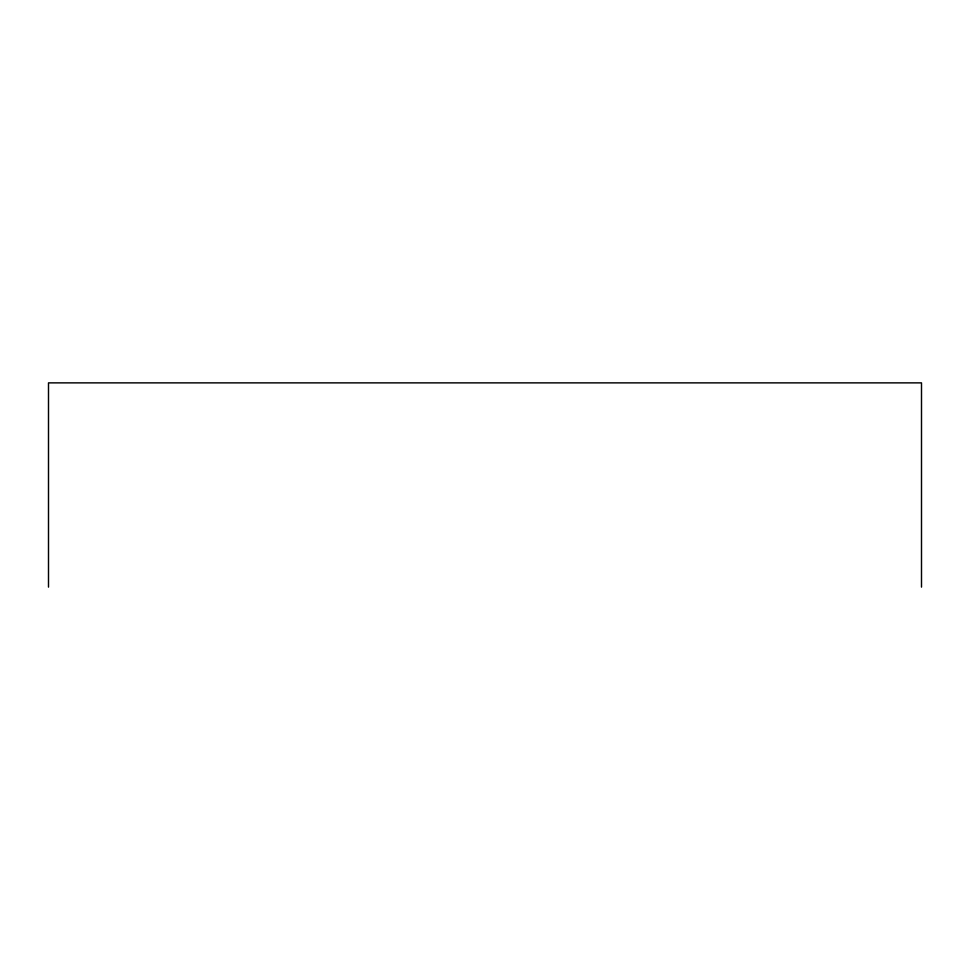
<?xml version="1.0" encoding="UTF-8"?>
<svg xmlns="http://www.w3.org/2000/svg" width="970" height="970" viewBox="0 0 970 970"><rect width="100%" height="100%" fill="white"/><g stroke="black" fill="none" stroke-linecap="round" stroke-linejoin="round"><path stroke-width="1.45" d="M921.5 587.129L921.5 382.871L48.5 382.871L48.5 587.129"/></g></svg>
